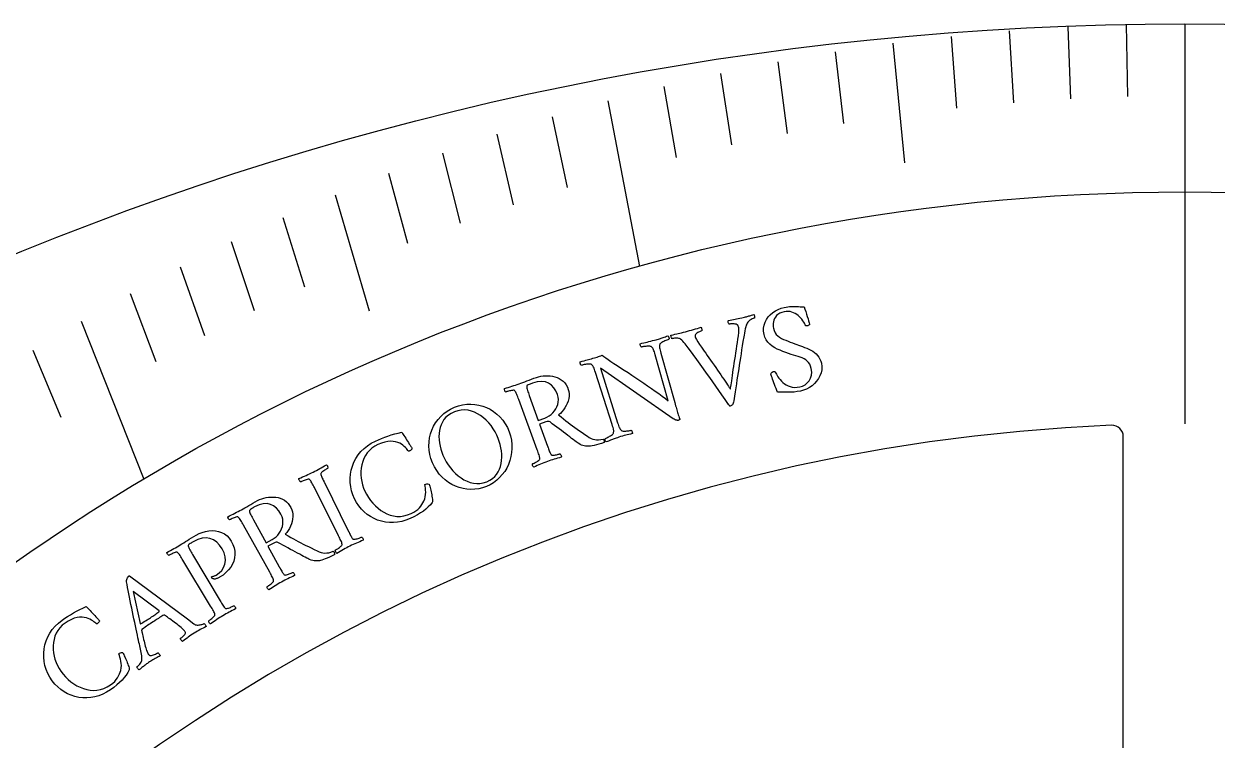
# Model space of a CAD drawing. Header units: millimetres. Extents: x -68 to 68, y -68 to 68.
# Drawn here: x -25.81 to 0.72, y 52.48 to 68.4 of the extents above; entities that cross this region are included whole.
import ezdxf

# ---------------------------------------------------------------- set-up
doc = ezdxf.new("R2010")
doc.units = ezdxf.units.MM
for name, color, linetype in [('CUT_INNER', 6, 'Continuous'), ('CUT_OUTER', 1, 'Continuous'), ('ENGRAVE', 7, 'Continuous'), ('ENGRAVE_FINE', 8, 'Continuous'), ('TEXT', 5, 'Continuous')]:
    doc.layers.add(name, color=color, linetype=linetype)

msp = doc.modelspace()

# ---------------------------------------------------------------- linework, layer by layer
at = {"layer": 'CUT_INNER'}
msp.add_lwpolyline([(-1.368, 40.3213), (-1.368, 59.2249)], dxfattribs=at)
for centre, radius, start, end in [((-0.0004, 19.5461), 39.9617, 92.33418, 181.85354), ((-1.618, 59.2249), 0.25, 360, 92.28516), ((-0.0002, -0.0001), 64.9798, 121.35855, 268.567248)]:
    msp.add_arc(centre, radius, start, end, dxfattribs=at)
at = {"layer": 'CUT_OUTER'}
msp.add_circle((0, 0), 68.4, dxfattribs=at)
at = {"layer": 'ENGRAVE'}
for points in [[(0, 68.4), (0, 59.508)], [(-12.83, 66.6852), (-12.1222, 63.0064)], [(-24.5392, 61.7899), (-23.1442, 58.2772)]]:
    msp.add_lwpolyline(points, dxfattribs=at)
msp.add_circle((0, 19.5457), 45.1196, dxfattribs=at)
at = {"layer": 'ENGRAVE_FINE'}
for points in [[(-3.9024, 68.2439), (-3.811, 66.6455)], [(-2.6036, 68.3306), (-2.5427, 66.731)], [(-1.3024, 68.3826), (-1.2719, 66.7823)], [(-6.4883, 67.9672), (-6.2346, 65.3097)], [(-5.1977, 68.1227), (-5.0759, 66.526)], [(-7.7729, 67.7777), (-7.5904, 66.1858)], [(-9.0505, 67.5543), (-8.8377, 65.9656)], [(-10.32, 67.2976), (-10.0769, 65.7125)], [(-11.5802, 67.0077), (-11.3069, 65.4267)], [(-14.0684, 66.3306), (-13.7351, 64.7592)], [(-15.2943, 65.9443), (-14.9311, 64.3785)], [(-16.5067, 65.5269), (-16.1138, 63.9671)], [(-17.7047, 65.079), (-17.2822, 63.5257)], [(-18.8874, 64.6013), (-18.1337, 62.0237)], [(-20.0537, 64.0945), (-19.5722, 62.5555)], [(-21.2029, 63.5591), (-20.6921, 62.0281)], [(-22.334, 62.9961), (-21.7942, 61.4734)], [(-23.4464, 62.406), (-22.8776, 60.8922)], [(-25.6118, 61.1483), (-24.9856, 59.6535)]]:
    msp.add_lwpolyline(points, dxfattribs=at)
at = {"layer": 'TEXT'}
for points in [[(-8.9051, 62.0967), (-8.8619, 62.1051), (-8.8223, 62.1114), (-8.7862, 62.1156), (-8.7537, 62.1178), (-8.7227, 62.1186), (-8.6912, 62.1186), (-8.6591, 62.1177), (-8.6265, 62.116), (-8.5916, 62.1139), (-8.5528, 62.1118), (-8.5101, 62.1098), (-8.4634, 62.1077), (-8.4445, 62.0554), (-8.4263, 62.0021), (-8.4088, 61.9476), (-8.3921, 61.8921), (-8.3769, 61.8396), (-8.3641, 61.7942), (-8.3536, 61.7557), (-8.3454, 61.7243), (-8.3443, 61.7177), (-8.3465, 61.7113), (-8.3522, 61.7051), (-8.3613, 61.6992), (-8.3717, 61.694), (-8.3811, 61.6898), (-8.3896, 61.6867), (-8.3972, 61.6848), (-8.4069, 61.6836), (-8.4157, 61.684), (-8.4238, 61.6861), (-8.4311, 61.6897), (-8.4407, 61.7153), (-8.4535, 61.7423), (-8.4697, 61.7709), (-8.4893, 61.801), (-8.5117, 61.8313), (-8.5368, 61.8603), (-8.5644, 61.888), (-8.5947, 61.9145), (-8.6272, 61.9387), (-8.6618, 61.9598), (-8.6984, 61.9776), (-8.737, 61.9923), (-8.7772, 62.0026), (-8.8188, 62.0073), (-8.8617, 62.0063), (-8.9059, 61.9997), (-8.9601, 61.9852), (-9.0068, 61.966), (-9.046, 61.942), (-9.0778, 61.9134), (-9.1032, 61.8815), (-9.1233, 61.8478), (-9.1381, 61.8123), (-9.1475, 61.7751), (-9.1525, 61.7374), (-9.154, 61.7009), (-9.152, 61.6656), (-9.1464, 61.6314), (-9.1313, 61.5797), (-9.11, 61.5342), (-9.0823, 61.4949), (-9.0483, 61.4617), (-9.0094, 61.433), (-8.9671, 61.4072), (-8.9214, 61.3843), (-8.8723, 61.3643), (-8.8214, 61.3456), (-8.7703, 61.3264), (-8.7189, 61.3069), (-8.6674, 61.2871), (-8.6279, 61.2727), (-8.5865, 61.2576), (-8.5431, 61.2418), (-8.4977, 61.2252), (-8.4516, 61.2075), (-8.406, 61.1882), (-8.3608, 61.1673), (-8.3162, 61.1448), (-8.2733, 61.1199), (-8.2335, 61.0921), (-8.1969, 61.0612), (-8.1634, 61.0273), (-8.1343, 60.9899), (-8.1106, 60.9488), (-8.0925, 60.9038), (-8.0798, 60.855), (-8.0709, 60.7815), (-8.073, 60.7104), (-8.0864, 60.6417), (-8.1108, 60.5753), (-8.1443, 60.5127), (-8.1848, 60.4552), (-8.2324, 60.4029), (-8.2871, 60.3556), (-8.347, 60.3145), (-8.4104, 60.2809), (-8.4772, 60.2546), (-8.5475, 60.2358), (-8.6152, 60.2236), (-8.6825, 60.2153), (-8.7494, 60.2111), (-8.8159, 60.2108), (-8.8805, 60.2122), (-8.9415, 60.2128), (-8.9989, 60.2126), (-9.0528, 60.2117), (-9.0701, 60.2512), (-9.0871, 60.2923), (-9.104, 60.3348), (-9.1207, 60.3789), (-9.1366, 60.4224), (-9.1512, 60.4633), (-9.1645, 60.5015), (-9.1765, 60.537), (-9.1867, 60.568), (-9.1945, 60.5926), (-9.1999, 60.6107), (-9.203, 60.6223), (-9.1972, 60.6307), (-9.1908, 60.6386), (-9.1838, 60.6462), (-9.1761, 60.6533), (-9.1679, 60.6597), (-9.1592, 60.6648), (-9.15, 60.6688), (-9.1405, 60.6715), (-9.1287, 60.6725), (-9.1188, 60.6697), (-9.1105, 60.6633), (-9.1041, 60.6532), (-9.094, 60.6329), (-9.0808, 60.6094), (-9.0646, 60.5828), (-9.0452, 60.553), (-9.0228, 60.5216), (-8.9971, 60.4904), (-8.9682, 60.4594), (-8.9361, 60.4285), (-8.9008, 60.3996), (-8.8623, 60.3744), (-8.8208, 60.353), (-8.7761, 60.3354), (-8.7279, 60.3233), (-8.6762, 60.3183), (-8.6206, 60.3204), (-8.5614, 60.3297), (-8.4993, 60.3484), (-8.4437, 60.3773), (-8.3944, 60.4163), (-8.3515, 60.4655), (-8.3187, 60.523), (-8.2999, 60.5869), (-8.295, 60.6574), (-8.3042, 60.7343), (-8.3184, 60.7882), (-8.3379, 60.8344), (-8.3626, 60.873), (-8.3926, 60.9039), (-8.427, 60.9295), (-8.4648, 60.9522), (-8.5062, 60.9719), (-8.551, 60.9887), (-8.5984, 61.0041), (-8.6477, 61.0199), (-8.6987, 61.036), (-8.7515, 61.0524), (-8.811, 61.0729), (-8.8717, 61.0948), (-8.9338, 61.1179), (-8.9971, 61.1423), (-9.0593, 61.1695), (-9.1179, 61.2009), (-9.1728, 61.2365), (-9.2242, 61.2763), (-9.2695, 61.3216), (-9.3062, 61.3736), (-9.3344, 61.4322), (-9.354, 61.4975), (-9.3648, 61.569), (-9.3647, 61.6381), (-9.3536, 61.7046), (-9.3315, 61.7686), (-9.3002, 61.8289), (-9.2614, 61.8843), (-9.2153, 61.9348), (-9.1618, 61.9805), (-9.1028, 62.0202), (-9.0403, 62.0528), (-8.9744, 62.0783), (-8.9051, 62.0967)], [(-11.0979, 61.5544), (-11.0525, 61.5666), (-11.008, 61.5791), (-10.9643, 61.5919), (-10.9214, 61.605), (-10.8791, 61.6181), (-10.8371, 61.6309), (-10.7955, 61.6434), (-10.7541, 61.6556), (-10.7499, 61.6493), (-10.746, 61.6402), (-10.7422, 61.6283), (-10.7388, 61.6135), (-10.7363, 61.5991), (-10.7357, 61.588), (-10.7369, 61.5804), (-10.7399, 61.5762), (-10.7474, 61.5738), (-10.7584, 61.5696), (-10.773, 61.5636), (-10.7911, 61.5557), (-10.8105, 61.5463), (-10.829, 61.5356), (-10.8466, 61.5236), (-10.8633, 61.5104), (-10.8769, 61.4958), (-10.8851, 61.4799), (-10.888, 61.4625), (-10.8856, 61.4438), (-10.8751, 61.4165), (-10.8551, 61.3791), (-10.8257, 61.3315), (-10.7868, 61.2737), (-10.766, 61.2438), (-10.7418, 61.2093), (-10.7145, 61.1703), (-10.6839, 61.1268), (-10.651, 61.0797), (-10.6166, 61.0303), (-10.5807, 60.9785), (-10.5433, 60.9242), (-10.5051, 60.8688), (-10.4668, 60.8133), (-10.4283, 60.7579), (-10.3898, 60.7025), (-10.3521, 60.6482), (-10.3161, 60.596), (-10.2818, 60.546), (-10.2492, 60.4981), (-10.219, 60.4534), (-10.1917, 60.413), (-10.1673, 60.3768), (-10.1459, 60.3449), (-10.1282, 60.3185), (-10.115, 60.299), (-10.1062, 60.2862), (-10.1019, 60.2804), (-10.0999, 60.291), (-10.0968, 60.3101), (-10.0924, 60.3379), (-10.0868, 60.3743), (-10.0803, 60.4178), (-10.0731, 60.4668), (-10.0651, 60.5213), (-10.0564, 60.5813), (-10.0471, 60.6458), (-10.0372, 60.7135), (-10.0267, 60.7845), (-10.0156, 60.8587), (-10.0041, 60.9349), (-9.9925, 61.0116), (-9.9807, 61.0889), (-9.9688, 61.1668), (-9.9569, 61.2437), (-9.9453, 61.3184), (-9.934, 61.3908), (-9.9231, 61.4609), (-9.9191, 61.4873), (-9.9161, 61.5142), (-9.9139, 61.5416), (-9.9125, 61.5696), (-9.9123, 61.5966), (-9.9133, 61.621), (-9.9156, 61.643), (-9.9193, 61.6624), (-9.9266, 61.6828), (-9.9382, 61.6992), (-9.9539, 61.7117), (-9.9739, 61.7203), (-9.996, 61.7259), (-10.0186, 61.7296), (-10.0414, 61.7314), (-10.0645, 61.7312), (-10.0859, 61.73), (-10.1037, 61.7285), (-10.1178, 61.7268), (-10.1283, 61.7248), (-10.1344, 61.7281), (-10.1398, 61.735), (-10.1446, 61.7455), (-10.1488, 61.7597), (-10.1516, 61.7747), (-10.1524, 61.7873), (-10.1511, 61.7977), (-10.1477, 61.8058), (-10.109, 61.8135), (-10.0714, 61.8207), (-10.0348, 61.8275), (-9.9992, 61.8338), (-9.9636, 61.8402), (-9.9271, 61.8474), (-9.8897, 61.8554), (-9.8512, 61.8641), (-9.8198, 61.8715), (-9.7918, 61.8782), (-9.7673, 61.8843), (-9.7463, 61.8898), (-9.7271, 61.8951), (-9.7081, 61.9005), (-9.6893, 61.9059), (-9.6708, 61.9116), (-9.6513, 61.9175), (-9.6296, 61.9239), (-9.6057, 61.9308), (-9.5797, 61.9381), (-9.5758, 61.9317), (-9.5723, 61.9222), (-9.5693, 61.9096), (-9.5667, 61.894), (-9.565, 61.8789), (-9.5646, 61.868), (-9.5655, 61.8612), (-9.5677, 61.8584), (-9.579, 61.855), (-9.5954, 61.8485), (-9.617, 61.839), (-9.6438, 61.8264), (-9.6712, 61.811), (-9.6948, 61.7927), (-9.7144, 61.7716), (-9.7302, 61.7477), (-9.7401, 61.7269), (-9.7503, 61.6985), (-9.7607, 61.6625), (-9.7715, 61.6188), (-9.7818, 61.572), (-9.791, 61.5262), (-9.7992, 61.4817), (-9.8063, 61.4383), (-9.8224, 61.3377), (-9.8377, 61.2414), (-9.8522, 61.1493), (-9.8658, 61.0615), (-9.879, 60.9764), (-9.892, 60.8929), (-9.9049, 60.8108), (-9.9176, 60.7303), (-9.9304, 60.6497), (-9.9432, 60.5676), (-9.956, 60.484), (-9.969, 60.3988), (-9.9824, 60.3106), (-9.9967, 60.2177), (-10.0119, 60.12), (-10.028, 60.0177), (-10.0332, 59.9906), (-10.04, 59.9674), (-10.0483, 59.9484), (-10.0582, 59.9333), (-10.0692, 59.9215), (-10.081, 59.9121), (-10.0936, 59.9051), (-10.107, 59.9004), (-10.1112, 59.9006), (-10.1156, 59.9031), (-10.1203, 59.9079), (-10.1252, 59.9151), (-10.1301, 59.9228), (-10.1347, 59.9294), (-10.1389, 59.9347), (-10.1429, 59.9388), (-10.2175, 60.0466), (-10.2899, 60.1508), (-10.3599, 60.2512), (-10.4275, 60.3479), (-10.4943, 60.4431), (-10.5619, 60.539), (-10.6303, 60.6356), (-10.6994, 60.7329), (-10.7711, 60.8329), (-10.8471, 60.9376), (-10.9275, 61.0471), (-11.0122, 61.1613), (-11.0381, 61.1964), (-11.0633, 61.2294), (-11.0878, 61.2604), (-11.1116, 61.2894), (-11.1353, 61.3165), (-11.1595, 61.342), (-11.1843, 61.3658), (-11.2096, 61.388), (-11.221, 61.3963), (-11.2349, 61.4028), (-11.2515, 61.4074), (-11.2706, 61.4103), (-11.2907, 61.4117), (-11.3105, 61.4122), (-11.3297, 61.4116), (-11.3485, 61.41), (-11.3659, 61.4079), (-11.3807, 61.4058), (-11.393, 61.4035), (-11.4028, 61.4012), (-11.4047, 61.4032), (-11.4075, 61.41), (-11.4112, 61.4215), (-11.4158, 61.4378), (-11.4202, 61.4544), (-11.423, 61.4668), (-11.4242, 61.4749), (-11.4239, 61.4788), (-11.377, 61.49), (-11.3341, 61.4998), (-11.2953, 61.5083), (-11.2606, 61.5155), (-11.2259, 61.5229), (-11.1872, 61.5318), (-11.1445, 61.5423), (-11.0979, 61.5544)], [(-13.158, 60.9644), (-13.1271, 60.9742), (-13.0966, 60.9838), (-13.0665, 60.9934), (-13.0366, 61.0027), (-13.009, 61.0116), (-12.9853, 61.0196), (-12.9656, 61.0267), (-12.9499, 61.0329), (-12.9147, 61.0058), (-12.8711, 60.974), (-12.8193, 60.9377), (-12.7592, 60.8967), (-12.6924, 60.8521), (-12.6207, 60.8045), (-12.5441, 60.7541), (-12.4626, 60.7007), (-12.3781, 60.6454), (-12.2923, 60.589), (-12.2054, 60.5315), (-12.1172, 60.473), (-12.0292, 60.414), (-11.9426, 60.355), (-11.8573, 60.296), (-11.7735, 60.2371), (-11.6931, 60.1794), (-11.618, 60.1239), (-11.5483, 60.0708), (-11.4839, 60.02), (-11.7739, 61.0418), (-11.7837, 61.0758), (-11.7928, 61.1058), (-11.8012, 61.132), (-11.8088, 61.1542), (-11.8172, 61.1737), (-11.8278, 61.1914), (-11.8406, 61.2073), (-11.8555, 61.2215), (-11.8639, 61.2265), (-11.8764, 61.2301), (-11.8932, 61.2324), (-11.9141, 61.2332), (-11.9374, 61.2329), (-11.961, 61.2317), (-11.9849, 61.2297), (-12.0091, 61.2268), (-12.0319, 61.2235), (-12.0514, 61.2202), (-12.0677, 61.2169), (-12.0807, 61.2136), (-12.0878, 61.2199), (-12.0937, 61.2281), (-12.0985, 61.2384), (-12.1022, 61.2507), (-12.1049, 61.2631), (-12.1069, 61.2736), (-12.1082, 61.2823), (-12.1087, 61.2892), (-12.0677, 61.2995), (-12.0278, 61.3092), (-11.9892, 61.3184), (-11.9517, 61.3269), (-11.9137, 61.3358), (-11.8736, 61.3458), (-11.8313, 61.357), (-11.7868, 61.3693), (-11.7556, 61.3782), (-11.7274, 61.3864), (-11.7023, 61.3938), (-11.6803, 61.4006), (-11.6597, 61.4072), (-11.6387, 61.4141), (-11.6175, 61.4212), (-11.5959, 61.4286), (-11.573, 61.4364), (-11.5478, 61.4448), (-11.5202, 61.4539), (-11.4904, 61.4636), (-11.486, 61.4581), (-11.4816, 61.4511), (-11.4772, 61.4427), (-11.4727, 61.4327), (-11.4691, 61.4218), (-11.4673, 61.4104), (-11.4673, 61.3985), (-11.4691, 61.3861), (-11.4796, 61.3828), (-11.494, 61.3778), (-11.5123, 61.3709), (-11.5346, 61.3621), (-11.5583, 61.3521), (-11.5813, 61.3414), (-11.6035, 61.3299), (-11.625, 61.3177), (-11.6438, 61.3055), (-11.6582, 61.2939), (-11.6682, 61.283), (-11.6737, 61.2728), (-11.6782, 61.2546), (-11.6803, 61.236), (-11.6799, 61.2169), (-11.6771, 61.1974), (-11.6722, 61.1752), (-11.6657, 61.1484), (-11.6574, 61.1168), (-11.6474, 61.0805), (-11.3397, 59.9831), (-11.3291, 59.9456), (-11.3193, 59.9106), (-11.3102, 59.8779), (-11.3017, 59.8477), (-11.2935, 59.8189), (-11.2853, 59.7908), (-11.2771, 59.7632), (-11.2689, 59.7361), (-11.2603, 59.7083), (-11.2508, 59.6782), (-11.2406, 59.646), (-11.2296, 59.6115), (-11.2302, 59.6059), (-11.2325, 59.601), (-11.2365, 59.5967), (-11.2421, 59.5931), (-11.248, 59.5901), (-11.2531, 59.5878), (-11.2572, 59.5861), (-11.2604, 59.585), (-11.267, 59.584), (-11.276, 59.5843), (-11.2874, 59.5858), (-11.3011, 59.5884), (-11.3166, 59.593), (-11.3335, 59.6001), (-11.3516, 59.6099), (-11.3711, 59.6223), (-12.9937, 60.7484), (-12.6103, 59.5328), (-12.5995, 59.4993), (-12.5893, 59.4698), (-12.5799, 59.4445), (-12.5713, 59.4232), (-12.5622, 59.4048), (-12.5515, 59.3877), (-12.5392, 59.3721), (-12.5254, 59.3579), (-12.5172, 59.3531), (-12.5052, 59.3496), (-12.4894, 59.3475), (-12.4697, 59.3468), (-12.4479, 59.3472), (-12.4255, 59.3482), (-12.4027, 59.35), (-12.3793, 59.3525), (-12.3572, 59.3554), (-12.3384, 59.3584), (-12.3227, 59.3616), (-12.3103, 59.3649), (-12.3032, 59.3588), (-12.297, 59.3509), (-12.2918, 59.3413), (-12.2876, 59.3298), (-12.2843, 59.3181), (-12.2821, 59.3075), (-12.2811, 59.298), (-12.2811, 59.2898), (-12.3205, 59.2805), (-12.3585, 59.2714), (-12.3951, 59.2626), (-12.4302, 59.2539), (-12.4658, 59.2447), (-12.5035, 59.2343), (-12.5435, 59.2225), (-12.5856, 59.2095), (-12.6142, 59.2002), (-12.6404, 59.1913), (-12.6644, 59.1827), (-12.686, 59.1744), (-12.7063, 59.1664), (-12.7263, 59.1585), (-12.7459, 59.1507), (-12.7652, 59.143), (-12.7858, 59.1348), (-12.8092, 59.1258), (-12.8354, 59.1157), (-12.8646, 59.1048), (-12.8691, 59.1101), (-12.8737, 59.1169), (-12.8785, 59.1251), (-12.8833, 59.1349), (-12.8874, 59.1456), (-12.8897, 59.157), (-12.8904, 59.1688), (-12.8894, 59.1812), (-12.8796, 59.1849), (-12.8663, 59.1906), (-12.8497, 59.1984), (-12.8295, 59.2082), (-12.8078, 59.2193), (-12.7866, 59.2311), (-12.7656, 59.2435), (-12.7451, 59.2565), (-12.7271, 59.2693), (-12.7139, 59.2812), (-12.7053, 59.2921), (-12.7015, 59.3021), (-12.6979, 59.3203), (-12.6964, 59.3388), (-12.6971, 59.3575), (-12.6999, 59.3765), (-12.7048, 59.398), (-12.7117, 59.4243), (-12.7208, 59.4554), (-12.732, 59.4913), (-13.1016, 60.6509), (-13.1133, 60.6868), (-13.124, 60.7176), (-13.1337, 60.7435), (-13.1424, 60.7645), (-13.1514, 60.7821), (-13.1621, 60.7981), (-13.1743, 60.8125), (-13.1881, 60.8252), (-13.1973, 60.8311), (-13.211, 60.8349), (-13.2293, 60.8366), (-13.2522, 60.8364), (-13.2773, 60.8346), (-13.3023, 60.8319), (-13.3273, 60.8283), (-13.3521, 60.8238), (-13.3748, 60.8191), (-13.3935, 60.8149), (-13.4081, 60.8113), (-13.4185, 60.8083), (-13.4268, 60.8176), (-13.4334, 60.8276), (-13.4382, 60.8381), (-13.4412, 60.8492), (-13.4429, 60.86), (-13.4439, 60.8695), (-13.444, 60.8777), (-13.4434, 60.8847), (-13.3973, 60.8981), (-13.3558, 60.9097), (-13.3187, 60.9197), (-13.2862, 60.928), (-13.2555, 60.9358), (-13.2239, 60.9445), (-13.1914, 60.954), (-13.158, 60.9644)], [(-14.4148, 60.5409), (-14.3677, 60.5553), (-14.3186, 60.5662), (-14.2675, 60.5736), (-14.2144, 60.5774), (-14.1607, 60.5773), (-14.1077, 60.5732), (-14.0556, 60.5649), (-14.0043, 60.5525), (-13.9547, 60.5356), (-13.9081, 60.5136), (-13.8642, 60.4867), (-13.8233, 60.4548), (-13.7863, 60.4176), (-13.7544, 60.3747), (-13.7275, 60.3261), (-13.7058, 60.2718), (-13.6932, 60.2234), (-13.6877, 60.1734), (-13.6891, 60.1218), (-13.6974, 60.0686), (-13.7114, 60.0153), (-13.7301, 59.9635), (-13.7535, 59.9131), (-13.7815, 59.8642), (-13.8129, 59.8181), (-13.8468, 59.7765), (-13.8831, 59.7393), (-13.9219, 59.7065), (-13.8669, 59.6616), (-13.8135, 59.6187), (-13.7617, 59.5779), (-13.7115, 59.5392), (-13.6617, 59.5017), (-13.6115, 59.4645), (-13.5606, 59.4277), (-13.5093, 59.3913), (-13.4562, 59.354), (-13.4003, 59.3148), (-13.3417, 59.2737), (-13.2802, 59.2306), (-13.2393, 59.2046), (-13.1988, 59.1836), (-13.1588, 59.1678), (-13.1192, 59.1571), (-13.0779, 59.1517), (-13.0325, 59.1518), (-12.9832, 59.1572), (-12.9299, 59.168), (-12.9234, 59.1628), (-12.918, 59.1545), (-12.914, 59.1432), (-12.9112, 59.1288), (-12.9093, 59.1145), (-12.9081, 59.1034), (-12.9075, 59.0955), (-12.9077, 59.0907), (-12.9711, 59.0706), (-13.0293, 59.0535), (-13.0823, 59.0392), (-13.1302, 59.028), (-13.1726, 59.0194), (-13.2093, 59.0133), (-13.2404, 59.0096), (-13.2657, 59.0084), (-13.2825, 59.0097), (-13.3026, 59.0115), (-13.3259, 59.014), (-13.3524, 59.017), (-13.3811, 59.0227), (-13.4111, 59.0331), (-13.4423, 59.0482), (-13.4747, 59.068), (-13.4891, 59.078), (-13.5085, 59.0921), (-13.5331, 59.11), (-13.5628, 59.1319), (-13.5967, 59.1571), (-13.6338, 59.1849), (-13.6741, 59.2154), (-13.7177, 59.2486), (-13.7637, 59.2837), (-13.8114, 59.3198), (-13.8606, 59.3571), (-13.9115, 59.3956), (-13.9627, 59.4344), (-14.0132, 59.4729), (-14.063, 59.511), (-14.1119, 59.5488), (-14.1302, 59.5584), (-14.1518, 59.5621), (-14.1768, 59.5601), (-14.2051, 59.5524), (-14.344, 59.5028), (-14.1675, 59.011), (-14.1661, 59.007), (-14.1646, 59.0029), (-14.1631, 58.9989), (-14.1617, 58.9948), (-14.1602, 58.9908), (-14.1588, 58.9867), (-14.1573, 58.9827), (-14.1559, 58.9786), (-14.1468, 58.9536), (-14.138, 58.9298), (-14.1294, 58.9072), (-14.1211, 58.8859), (-14.1128, 58.8663), (-14.1044, 58.8488), (-14.0957, 58.8335), (-14.087, 58.8204), (-14.0799, 58.8154), (-14.069, 58.8123), (-14.0542, 58.8109), (-14.0355, 58.8114), (-14.0146, 58.8132), (-13.9934, 58.8161), (-13.9718, 58.82), (-13.9499, 58.8251), (-13.9295, 58.8303), (-13.9127, 58.8348), (-13.8994, 58.8387), (-13.8896, 58.8419), (-13.8837, 58.8367), (-13.878, 58.8292), (-13.8723, 58.8194), (-13.8668, 58.8073), (-13.8625, 58.7947), (-13.8604, 58.7837), (-13.8605, 58.7741), (-13.8628, 58.7661), (-13.9034, 58.7547), (-13.9431, 58.7433), (-13.9818, 58.7321), (-14.0197, 58.721), (-14.0573, 58.7095), (-14.0952, 58.6973), (-14.1334, 58.6844), (-14.1718, 58.6708), (-14.2092, 58.6569), (-14.2467, 58.6424), (-14.2844, 58.6272), (-14.3222, 58.6114), (-14.3601, 58.5951), (-14.3984, 58.5784), (-14.4369, 58.5614), (-14.4756, 58.5441), (-14.4825, 58.5488), (-14.4887, 58.5561), (-14.4942, 58.5659), (-14.4989, 58.5783), (-14.5024, 58.5912), (-14.5044, 58.6023), (-14.5048, 58.6117), (-14.5035, 58.6194), (-14.494, 58.6233), (-14.4813, 58.6288), (-14.4655, 58.6361), (-14.4465, 58.6452), (-14.4263, 58.6554), (-14.4069, 58.6663), (-14.3884, 58.6778), (-14.3706, 58.6899), (-14.3556, 58.7018), (-14.3452, 58.7123), (-14.3394, 58.7215), (-14.3382, 58.7293), (-14.3398, 58.7484), (-14.3434, 58.7695), (-14.349, 58.7924), (-14.3567, 58.8173), (-14.3657, 58.8437), (-14.3752, 58.8709), (-14.3852, 58.8992), (-14.3958, 58.9284), (-14.8095, 60.0517), (-14.8203, 60.0809), (-14.8309, 60.1092), (-14.8415, 60.1366), (-14.8518, 60.163), (-14.8623, 60.1876), (-14.873, 60.2092), (-14.884, 60.2278), (-14.8954, 60.2434), (-14.9019, 60.2496), (-14.9127, 60.2531), (-14.9278, 60.2539), (-14.9472, 60.2519), (-14.9689, 60.2483), (-14.9907, 60.2439), (-15.0127, 60.239), (-15.0349, 60.2334), (-15.0553, 60.2278), (-15.0724, 60.223), (-15.0859, 60.2188), (-15.0959, 60.2154), (-15.102, 60.2204), (-15.108, 60.2277), (-15.1139, 60.2374), (-15.1196, 60.2494), (-15.1242, 60.2619), (-15.1264, 60.273), (-15.1263, 60.2826), (-15.1239, 60.2907), (-15.082, 60.3046), (-15.0405, 60.3181), (-14.9995, 60.3312), (-14.9589, 60.3439), (-14.9188, 60.3566), (-14.8789, 60.3697), (-14.8395, 60.3832), (-14.8003, 60.3972), (-14.7593, 60.4122), (-14.7167, 60.4281), (-14.6727, 60.4449), (-14.6272, 60.4625), (-14.5793, 60.4809), (-14.5279, 60.5002), (-14.4731, 60.5201), (-14.4148, 60.5409)], [(-13.9496, 60.1616), (-13.9841, 60.2425), (-14.0279, 60.3115), (-14.081, 60.3685), (-14.1436, 60.4135), (-14.2166, 60.4427), (-14.3011, 60.4522), (-14.3969, 60.442), (-14.5041, 60.4119), (-14.5182, 60.4067), (-14.5355, 60.4), (-14.556, 60.3917), (-14.5796, 60.382), (-14.6018, 60.3714), (-14.6179, 60.3607), (-14.6278, 60.3499), (-14.6317, 60.339), (-14.6315, 60.3229), (-14.6286, 60.3031), (-14.623, 60.2795), (-14.6146, 60.2521), (-14.6047, 60.2227), (-14.5946, 60.1933), (-14.5843, 60.1637), (-14.5738, 60.134), (-14.3731, 59.5838), (-14.2312, 59.6345), (-14.181, 59.6556), (-14.134, 59.6822), (-14.0902, 59.7142), (-14.0496, 59.7517), (-14.0136, 59.7936), (-13.9834, 59.8386), (-13.9591, 59.8869), (-13.9407, 59.9385), (-13.9296, 59.9923), (-13.9273, 60.0474), (-13.934, 60.1039), (-13.9496, 60.1616)], [(-16.2365, 59.8758), (-16.1469, 59.9071), (-16.0566, 59.9292), (-15.9657, 59.9421), (-15.8742, 59.9457), (-15.7835, 59.9403), (-15.6948, 59.926), (-15.6083, 59.9029), (-15.5238, 59.871), (-15.4427, 59.8307), (-15.3659, 59.7824), (-15.2936, 59.7263), (-15.2258, 59.6622), (-15.1637, 59.5905), (-15.1089, 59.5112), (-15.0613, 59.4244), (-15.0207, 59.3301), (-14.9906, 59.2374), (-14.9703, 59.1447), (-14.9598, 59.0519), (-14.9589, 58.9591), (-14.9667, 58.8674), (-14.9824, 58.7781), (-15.0058, 58.6911), (-15.037, 58.6065), (-15.0755, 58.5255), (-15.1209, 58.4494), (-15.1731, 58.3782), (-15.2322, 58.3119), (-15.2976, 58.2517), (-15.3686, 58.1989), (-15.4453, 58.1536), (-15.5278, 58.1155), (-15.6124, 58.086), (-15.6981, 58.0651), (-15.7849, 58.0529), (-15.8728, 58.0494), (-15.9605, 58.0544), (-16.0465, 58.0679), (-16.1308, 58.09), (-16.2135, 58.1205), (-16.2936, 58.1592), (-16.3699, 58.2057), (-16.4425, 58.2598), (-16.5115, 58.3218), (-16.5752, 58.3912), (-16.6325, 58.468), (-16.6831, 58.552), (-16.7271, 58.6433), (-16.7612, 58.7347), (-16.7857, 58.8266), (-16.8005, 58.9192), (-16.8056, 59.0125), (-16.8015, 59.105), (-16.789, 59.1953), (-16.768, 59.2836), (-16.7386, 59.3697), (-16.701, 59.4523), (-16.6557, 59.5304), (-16.6026, 59.6037), (-16.5418, 59.6723), (-16.4743, 59.7347), (-16.4008, 59.7895), (-16.3215, 59.8365), (-16.2365, 59.8758)], [(-16.2395, 59.7724), (-16.3104, 59.739), (-16.3725, 59.6995), (-16.4257, 59.654), (-16.47, 59.6025), (-16.5063, 59.5466), (-16.5353, 59.4875), (-16.5572, 59.4253), (-16.572, 59.36), (-16.5803, 59.2926), (-16.5828, 59.224), (-16.5797, 59.1544), (-16.5708, 59.0836), (-16.5571, 59.0131), (-16.5396, 58.9442), (-16.5181, 58.8769), (-16.4928, 58.8112), (-16.4586, 58.737), (-16.4193, 58.665), (-16.3749, 58.5954), (-16.3255, 58.5281), (-16.2719, 58.4645), (-16.215, 58.4063), (-16.1548, 58.3532), (-16.0912, 58.3054), (-16.0251, 58.2642), (-15.9572, 58.2308), (-15.8875, 58.2052), (-15.8159, 58.1876), (-15.7432, 58.1793), (-15.6698, 58.182), (-15.5958, 58.1957), (-15.5211, 58.2203), (-15.4529, 58.2524), (-15.3931, 58.2904), (-15.3418, 58.3344), (-15.2989, 58.3844), (-15.2635, 58.4392), (-15.2349, 58.4978), (-15.2129, 58.56), (-15.1976, 58.6259), (-15.1884, 58.6943), (-15.1847, 58.7637), (-15.1865, 58.8343), (-15.1939, 58.906), (-15.206, 58.9774), (-15.2217, 59.0472), (-15.2413, 59.1153), (-15.2647, 59.1817), (-15.2967, 59.2569), (-15.3337, 59.3297), (-15.376, 59.4002), (-15.4234, 59.4682), (-15.4754, 59.5324), (-15.5313, 59.5911), (-15.5911, 59.6445), (-15.6548, 59.6925), (-15.7216, 59.7337), (-15.7905, 59.7669), (-15.8615, 59.7921), (-15.9347, 59.8092), (-16.0094, 59.8168), (-16.0851, 59.8131), (-16.1618, 59.7984), (-16.2395, 59.7724)], [(-17.9923, 59.1237), (-17.9265, 59.1527), (-17.8586, 59.181), (-17.7885, 59.2086), (-17.7162, 59.2354), (-17.6421, 59.2606), (-17.5662, 59.2832), (-17.4886, 59.3033), (-17.4094, 59.3208), (-17.4073, 59.3177), (-17.4011, 59.3084), (-17.3908, 59.2928), (-17.3763, 59.2711), (-17.3592, 59.2451), (-17.341, 59.2168), (-17.3215, 59.1864), (-17.3009, 59.1537), (-17.2801, 59.1206), (-17.2603, 59.0892), (-17.2413, 59.0593), (-17.2233, 59.0309), (-17.2076, 59.0062), (-17.1957, 58.987), (-17.1877, 58.9734), (-17.1834, 58.9653), (-17.1812, 58.96), (-17.1815, 58.9536), (-17.1846, 58.946), (-17.1904, 58.9372), (-17.1979, 58.9285), (-17.2064, 58.9208), (-17.2157, 58.9144), (-17.226, 58.9091), (-17.2353, 58.9057), (-17.2443, 58.9035), (-17.2531, 58.9025), (-17.2616, 58.9029), (-17.2725, 58.9178), (-17.2868, 58.9357), (-17.3048, 58.9569), (-17.3264, 58.9811), (-17.3519, 59.0063), (-17.3818, 59.0304), (-17.416, 59.0534), (-17.4545, 59.0752), (-17.4977, 59.0939), (-17.5457, 59.1075), (-17.5986, 59.1159), (-17.6563, 59.1192), (-17.7191, 59.1151), (-17.7876, 59.1016), (-17.8615, 59.0786), (-17.9408, 59.0461), (-18.0099, 59.0098), (-18.072, 58.967), (-18.1269, 58.9176), (-18.1746, 58.8617), (-18.2153, 58.8007), (-18.2492, 58.7361), (-18.2761, 58.6679), (-18.2962, 58.5961), (-18.3096, 58.5222), (-18.3165, 58.4478), (-18.3169, 58.3728), (-18.311, 58.2973), (-18.299, 58.2227), (-18.2814, 58.1505), (-18.2583, 58.0807), (-18.2297, 58.0134), (-18.1923, 57.9409), (-18.1501, 57.8716), (-18.1033, 57.8052), (-18.0517, 57.7419), (-17.9961, 57.683), (-17.9369, 57.6298), (-17.8742, 57.5825), (-17.8081, 57.5409), (-17.7391, 57.5062), (-17.6677, 57.4797), (-17.594, 57.4614), (-17.5179, 57.4511), (-17.4399, 57.4504), (-17.3607, 57.4606), (-17.2801, 57.4818), (-17.1981, 57.5138), (-17.1431, 57.5414), (-17.0945, 57.5716), (-17.0522, 57.6043), (-17.0164, 57.6396), (-16.9857, 57.6762), (-16.9592, 57.713), (-16.9367, 57.7499), (-16.9183, 57.7868), (-16.8987, 57.8375), (-16.885, 57.8878), (-16.8774, 57.9379), (-16.8758, 57.9875), (-16.8779, 58.0352), (-16.8815, 58.0791), (-16.8866, 58.1192), (-16.8931, 58.1555), (-16.8715, 58.1657), (-16.8492, 58.1715), (-16.8261, 58.173), (-16.8023, 58.17), (-16.7979, 58.1583), (-16.7926, 58.1414), (-16.7865, 58.1194), (-16.7795, 58.0923), (-16.772, 58.062), (-16.7646, 58.0303), (-16.7571, 57.9973), (-16.7496, 57.9629), (-16.7426, 57.9286), (-16.7368, 57.896), (-16.732, 57.8651), (-16.7284, 57.8359), (-16.7261, 57.8098), (-16.7255, 57.7885), (-16.7266, 57.772), (-16.7294, 57.7602), (-16.7714, 57.7095), (-16.8183, 57.6608), (-16.8704, 57.614), (-16.9275, 57.5692), (-16.9906, 57.5259), (-17.0608, 57.4836), (-17.1379, 57.4424), (-17.2221, 57.402), (-17.3148, 57.3647), (-17.4075, 57.3373), (-17.5001, 57.3197), (-17.5927, 57.312), (-17.6842, 57.3134), (-17.7733, 57.3233), (-17.8601, 57.3417), (-17.9447, 57.3686), (-18.0259, 57.4032), (-18.1029, 57.445), (-18.1755, 57.494), (-18.2438, 57.5502), (-18.3068, 57.613), (-18.3634, 57.6819), (-18.4136, 57.7568), (-18.4573, 57.8378), (-18.4957, 57.9275), (-18.5246, 58.0184), (-18.5442, 58.1105), (-18.5543, 58.2037), (-18.5552, 58.2968), (-18.5475, 58.3887), (-18.5311, 58.4793), (-18.5059, 58.5686), (-18.4719, 58.6553), (-18.429, 58.7379), (-18.3773, 58.8164), (-18.3167, 58.8907), (-18.2476, 58.9594), (-18.1705, 59.0212), (-18.0854, 59.076), (-17.9923, 59.1237)], [(-19.3818, 58.4332), (-19.3437, 58.4525), (-19.3064, 58.4719), (-19.2698, 58.4915), (-19.2339, 58.5114), (-19.1979, 58.5314), (-19.1609, 58.5517), (-19.123, 58.5722), (-19.0842, 58.5929), (-19.0767, 58.589), (-19.0697, 58.5824), (-19.0632, 58.5732), (-19.0573, 58.5613), (-19.0525, 58.5488), (-19.0496, 58.5379), (-19.0484, 58.5285), (-19.0489, 58.5207), (-19.0584, 58.5157), (-19.071, 58.5086), (-19.0867, 58.4995), (-19.1054, 58.4882), (-19.1253, 58.4758), (-19.1442, 58.4632), (-19.1622, 58.4504), (-19.1793, 58.4375), (-19.1937, 58.425), (-19.2036, 58.4134), (-19.2091, 58.4029), (-19.2102, 58.3934), (-19.2069, 58.3778), (-19.2018, 58.3607), (-19.195, 58.3421), (-19.1864, 58.3219), (-19.1765, 58.3006), (-19.166, 58.2783), (-19.1549, 58.2552), (-19.1431, 58.2312), (-19.1412, 58.2274), (-19.1393, 58.2235), (-19.1374, 58.2196), (-19.1355, 58.2158), (-19.1336, 58.2119), (-19.1317, 58.2081), (-19.1297, 58.2042), (-19.1278, 58.2003), (-18.5969, 57.1274), (-18.595, 57.1236), (-18.5931, 57.1197), (-18.5912, 57.1159), (-18.5893, 57.112), (-18.5874, 57.1081), (-18.5855, 57.1043), (-18.5836, 57.1004), (-18.5816, 57.0966), (-18.5697, 57.0727), (-18.5582, 57.0501), (-18.5471, 57.0286), (-18.5364, 57.0084), (-18.526, 56.9899), (-18.5156, 56.9735), (-18.5053, 56.9593), (-18.4951, 56.9472), (-18.4875, 56.9432), (-18.4763, 56.9413), (-18.4614, 56.9416), (-18.4429, 56.9442), (-18.4224, 56.9484), (-18.4016, 56.9537), (-18.3807, 56.9601), (-18.3594, 56.9676), (-18.3398, 56.9752), (-18.3236, 56.9816), (-18.3108, 56.9869), (-18.3014, 56.9912), (-18.295, 56.9868), (-18.2884, 56.98), (-18.2817, 56.9709), (-18.2749, 56.9595), (-18.2691, 56.9475), (-18.2658, 56.9368), (-18.2648, 56.9273), (-18.2661, 56.919), (-18.3051, 56.903), (-18.3433, 56.8872), (-18.3805, 56.8716), (-18.4168, 56.8562), (-18.4529, 56.8405), (-18.4891, 56.824), (-18.5255, 56.8068), (-18.5622, 56.7889), (-18.5978, 56.7708), (-18.6334, 56.7521), (-18.669, 56.7327), (-18.7048, 56.7127), (-18.7406, 56.6921), (-18.7767, 56.6712), (-18.813, 56.6499), (-18.8494, 56.6282), (-18.8569, 56.6321), (-18.8639, 56.6386), (-18.8704, 56.6478), (-18.8765, 56.6596), (-18.8815, 56.6719), (-18.8847, 56.6828), (-18.8862, 56.6921), (-18.8859, 56.6999), (-18.8768, 56.7048), (-18.8648, 56.7118), (-18.8499, 56.7209), (-18.8321, 56.732), (-18.8132, 56.7445), (-18.7953, 56.7575), (-18.7782, 56.771), (-18.7619, 56.7851), (-18.7483, 56.7986), (-18.7392, 56.8103), (-18.7344, 56.8201), (-18.7342, 56.828), (-18.7379, 56.8468), (-18.744, 56.8673), (-18.7522, 56.8894), (-18.7627, 56.9133), (-18.7746, 56.9384), (-18.7872, 56.9644), (-18.8004, 56.9913), (-18.8142, 57.0191), (-19.3513, 58.0889), (-19.3654, 58.1167), (-19.3792, 58.1436), (-19.3928, 58.1696), (-19.4061, 58.1947), (-19.4193, 58.2179), (-19.4324, 58.2381), (-19.4455, 58.2554), (-19.4586, 58.2696), (-19.4657, 58.275), (-19.4769, 58.2773), (-19.492, 58.2763), (-19.5111, 58.2721), (-19.5322, 58.2659), (-19.5537, 58.259), (-19.5754, 58.2514), (-19.5973, 58.243), (-19.6176, 58.2348), (-19.6344, 58.2278), (-19.6476, 58.222), (-19.6572, 58.2174), (-19.6639, 58.2217), (-19.6707, 58.2283), (-19.6776, 58.2373), (-19.6847, 58.2486), (-19.6906, 58.2604), (-19.6941, 58.2711), (-19.6951, 58.2807), (-19.6937, 58.2891), (-19.6535, 58.3077), (-19.6136, 58.326), (-19.574, 58.344), (-19.5346, 58.3615), (-19.4955, 58.379), (-19.4571, 58.3968), (-19.4191, 58.4149), (-19.3818, 58.4332)], [(-20.6142, 57.8007), (-20.5699, 57.8223), (-20.5231, 57.8407), (-20.4738, 57.8559), (-20.4219, 57.8679), (-20.3689, 57.8762), (-20.3159, 57.8803), (-20.2632, 57.8803), (-20.2105, 57.876), (-20.1589, 57.867), (-20.1094, 57.8526), (-20.0619, 57.8328), (-20.0165, 57.8077), (-19.9742, 57.7767), (-19.936, 57.7392), (-19.9019, 57.6954), (-19.872, 57.6451), (-19.8521, 57.5992), (-19.8388, 57.5507), (-19.8322, 57.4995), (-19.8321, 57.4457), (-19.8377, 57.3909), (-19.8481, 57.3368), (-19.8634, 57.2834), (-19.8834, 57.2307), (-19.9073, 57.1803), (-19.9343, 57.1339), (-19.9644, 57.0915), (-19.9976, 57.0531), (-19.9363, 57.0173), (-19.8769, 56.9832), (-19.8193, 56.951), (-19.7637, 56.9205), (-19.7087, 56.8912), (-19.6533, 56.8624), (-19.5974, 56.8339), (-19.5409, 56.8059), (-19.4827, 56.7773), (-19.4215, 56.7473), (-19.3571, 56.7158), (-19.2897, 56.6828), (-19.2452, 56.6634), (-19.202, 56.649), (-19.16, 56.6397), (-19.1193, 56.6352), (-19.0776, 56.6363), (-19.0328, 56.6434), (-18.9849, 56.6564), (-18.9339, 56.6754), (-18.9266, 56.6713), (-18.9201, 56.6639), (-18.9143, 56.6534), (-18.9093, 56.6396), (-18.9053, 56.6258), (-18.9023, 56.615), (-18.9006, 56.6072), (-18.8999, 56.6025), (-18.9595, 56.5728), (-19.0143, 56.5468), (-19.0645, 56.5245), (-19.11, 56.506), (-19.1506, 56.4909), (-19.1859, 56.4791), (-19.216, 56.4707), (-19.2408, 56.4656), (-19.2576, 56.4642), (-19.2778, 56.4629), (-19.3011, 56.4617), (-19.3278, 56.4606), (-19.3571, 56.4618), (-19.3883, 56.4674), (-19.4214, 56.4774), (-19.4566, 56.4919), (-19.4723, 56.4996), (-19.4937, 56.5104), (-19.5208, 56.5243), (-19.5535, 56.5413), (-19.5909, 56.5609), (-19.6319, 56.5827), (-19.6765, 56.6066), (-19.7247, 56.6325), (-19.7756, 56.66), (-19.8283, 56.6883), (-19.8827, 56.7175), (-19.9389, 56.7476), (-19.9956, 56.7779), (-20.0515, 56.8081), (-20.1065, 56.8381), (-20.1607, 56.8678), (-20.1803, 56.8744), (-20.2023, 56.8747), (-20.2266, 56.8689), (-20.2534, 56.8568), (-20.3829, 56.7862), (-20.1321, 56.3279), (-20.13, 56.3241), (-20.1279, 56.3204), (-20.1259, 56.3166), (-20.1238, 56.3128), (-20.1217, 56.309), (-20.1197, 56.3053), (-20.1176, 56.3015), (-20.1155, 56.2977), (-20.1027, 56.2744), (-20.0902, 56.2522), (-20.0783, 56.2313), (-20.0667, 56.2115), (-20.0555, 56.1934), (-20.0445, 56.1775), (-20.0336, 56.1637), (-20.0229, 56.1521), (-20.0151, 56.1483), (-20.0038, 56.1469), (-19.989, 56.1479), (-19.9706, 56.1512), (-19.9503, 56.1562), (-19.9298, 56.1624), (-19.9091, 56.1697), (-19.8882, 56.178), (-19.8689, 56.1864), (-19.853, 56.1935), (-19.8404, 56.1994), (-19.8312, 56.204), (-19.8246, 56.1998), (-19.8178, 56.1933), (-19.8107, 56.1845), (-19.8034, 56.1734), (-19.7971, 56.1617), (-19.7933, 56.1511), (-19.7919, 56.1416), (-19.793, 56.1333), (-19.8313, 56.1157), (-19.8687, 56.0984), (-19.9053, 56.0812), (-19.941, 56.0643), (-19.9763, 56.0472), (-20.0118, 56.0292), (-20.0475, 56.0105), (-20.0834, 55.9911), (-20.1182, 55.9716), (-20.153, 55.9514), (-20.1878, 55.9306), (-20.2227, 55.9091), (-20.2577, 55.887), (-20.2928, 55.8646), (-20.3282, 55.8419), (-20.3638, 55.8187), (-20.3714, 55.8223), (-20.3786, 55.8285), (-20.3855, 55.8374), (-20.3921, 55.8489), (-20.3976, 55.8611), (-20.4013, 55.8718), (-20.4031, 55.881), (-20.4031, 55.8888), (-20.3943, 55.8941), (-20.3826, 55.9016), (-20.3681, 55.9112), (-20.3507, 55.9231), (-20.3324, 55.9363), (-20.315, 55.9501), (-20.2984, 55.9643), (-20.2828, 55.9791), (-20.2698, 55.9931), (-20.2611, 56.0051), (-20.2568, 56.0151), (-20.2569, 56.0231), (-20.2614, 56.0417), (-20.2682, 56.0619), (-20.2774, 56.0837), (-20.2889, 56.1071), (-20.3018, 56.1317), (-20.3154, 56.1572), (-20.3297, 56.1835), (-20.3447, 56.2107), (-20.9281, 57.256), (-20.9433, 57.2832), (-20.9582, 57.3095), (-20.9728, 57.3349), (-20.9872, 57.3595), (-21.0013, 57.3821), (-21.0153, 57.4018), (-21.0291, 57.4184), (-21.0427, 57.4321), (-21.0501, 57.4372), (-21.0613, 57.439), (-21.0764, 57.4374), (-21.0953, 57.4324), (-21.1161, 57.4255), (-21.137, 57.4178), (-21.1579, 57.4095), (-21.1789, 57.4005), (-21.1983, 57.3918), (-21.2144, 57.3844), (-21.2271, 57.3782), (-21.2365, 57.3732), (-21.2433, 57.3772), (-21.2503, 57.3836), (-21.2576, 57.3922), (-21.2652, 57.4032), (-21.2716, 57.4148), (-21.2755, 57.4254), (-21.2769, 57.4349), (-21.2758, 57.4433), (-21.2366, 57.4636), (-21.1977, 57.4834), (-21.1592, 57.5027), (-21.1211, 57.5215), (-21.0834, 57.5403), (-21.0461, 57.5595), (-21.0092, 57.5789), (-20.9727, 57.5988), (-20.9345, 57.62), (-20.8949, 57.6424), (-20.8541, 57.6658), (-20.8119, 57.6902), (-20.7674, 57.7159), (-20.7197, 57.7429), (-20.6686, 57.7711), (-20.6142, 57.8007)], [(-20.0957, 57.4984), (-20.1423, 57.5729), (-20.1963, 57.6343), (-20.2577, 57.6823), (-20.3265, 57.7171), (-20.4032, 57.7345), (-20.4881, 57.7308), (-20.5812, 57.7058), (-20.6824, 57.6594), (-20.6955, 57.6521), (-20.7115, 57.6427), (-20.7305, 57.6314), (-20.7523, 57.6181), (-20.7726, 57.6042), (-20.7868, 57.5911), (-20.795, 57.5789), (-20.7971, 57.5675), (-20.7944, 57.5517), (-20.7885, 57.5325), (-20.7792, 57.5101), (-20.7667, 57.4843), (-20.7524, 57.4569), (-20.7378, 57.4293), (-20.7231, 57.4017), (-20.708, 57.3741), (-20.4243, 56.8618), (-20.292, 56.9339), (-20.2456, 56.9626), (-20.2033, 56.9961), (-20.165, 57.0346), (-20.1308, 57.0779), (-20.1017, 57.1248), (-20.0789, 57.174), (-20.0624, 57.2255), (-20.0522, 57.2793), (-20.0496, 57.3342), (-20.056, 57.389), (-20.0713, 57.4438), (-20.0957, 57.4984)], [(-21.1989, 56.8999), (-21.1627, 56.8261), (-21.1376, 56.752), (-21.1235, 56.6775), (-21.1205, 56.6028), (-21.128, 56.529), (-21.1458, 56.4577), (-21.1737, 56.3887), (-21.2118, 56.3221), (-21.2596, 56.2589), (-21.3164, 56.2005), (-21.3823, 56.1468), (-21.4574, 56.0978), (-21.4684, 56.0918), (-21.4812, 56.0855), (-21.4959, 56.0789), (-21.5126, 56.072), (-21.5297, 56.0657), (-21.5455, 56.0609), (-21.5601, 56.0577), (-21.5736, 56.056), (-21.5785, 56.0572), (-21.5853, 56.0587), (-21.5939, 56.0606), (-21.6045, 56.0628), (-21.6153, 56.0662), (-21.625, 56.0719), (-21.6334, 56.0797), (-21.6406, 56.0897), (-21.6436, 56.0965), (-21.6437, 56.1021), (-21.641, 56.1064), (-21.6355, 56.1095), (-21.6238, 56.1129), (-21.6118, 56.1164), (-21.5994, 56.1199), (-21.5865, 56.1234), (-21.5734, 56.1275), (-21.5601, 56.1327), (-21.5467, 56.1391), (-21.533, 56.1466), (-21.466, 56.1941), (-21.4119, 56.2504), (-21.3708, 56.3153), (-21.3426, 56.3891), (-21.33, 56.4688), (-21.3359, 56.5517), (-21.3602, 56.6377), (-21.4032, 56.727), (-21.4592, 56.8096), (-21.5228, 56.8759), (-21.594, 56.9258), (-21.6728, 56.9592), (-21.758, 56.9736), (-21.8485, 56.9666), (-21.9441, 56.938), (-22.0447, 56.888), (-22.0575, 56.8802), (-22.0732, 56.8703), (-22.0917, 56.8583), (-22.1131, 56.8442), (-22.1329, 56.8295), (-22.1466, 56.816), (-22.1543, 56.8035), (-22.156, 56.792), (-22.1527, 56.7763), (-22.1461, 56.7574), (-22.1361, 56.7353), (-22.1226, 56.71), (-22.1073, 56.6831), (-22.0918, 56.6561), (-22.076, 56.629), (-22.06, 56.6019), (-21.4491, 55.5758), (-21.4332, 55.5492), (-21.4176, 55.5236), (-21.4024, 55.499), (-21.3877, 55.4754), (-21.3732, 55.4537), (-21.359, 55.4348), (-21.345, 55.4187), (-21.3312, 55.4055), (-21.3233, 55.402), (-21.312, 55.401), (-21.2972, 55.4025), (-21.2789, 55.4065), (-21.2589, 55.4122), (-21.2388, 55.4189), (-21.2188, 55.4267), (-21.1988, 55.4356), (-21.1803, 55.4443), (-21.165, 55.4517), (-21.1529, 55.4579), (-21.144, 55.4629), (-21.1372, 55.4589), (-21.1302, 55.4527), (-21.1228, 55.4441), (-21.115, 55.4333), (-21.1084, 55.4218), (-21.1042, 55.4113), (-21.1025, 55.4019), (-21.1032, 55.3936), (-21.1409, 55.3746), (-21.1776, 55.3559), (-21.2135, 55.3375), (-21.2486, 55.3193), (-21.2833, 55.3009), (-21.3181, 55.2817), (-21.3532, 55.2617), (-21.3883, 55.2409), (-21.4223, 55.2202), (-21.4561, 55.199), (-21.4898, 55.1771), (-21.5233, 55.1547), (-21.557, 55.1317), (-21.5909, 55.1083), (-21.6252, 55.0844), (-21.6598, 55.06), (-21.6675, 55.0633), (-21.675, 55.0693), (-21.6822, 55.0779), (-21.6892, 55.0892), (-21.6952, 55.1011), (-21.6992, 55.1117), (-21.7014, 55.1209), (-21.7017, 55.1287), (-21.6931, 55.1342), (-21.6819, 55.142), (-21.6682, 55.1519), (-21.6518, 55.1641), (-21.6345, 55.1776), (-21.6179, 55.1918), (-21.6021, 55.2065), (-21.5871, 55.2218), (-21.5746, 55.2363), (-21.5664, 55.2486), (-21.5624, 55.2587), (-21.5628, 55.2667), (-21.568, 55.2851), (-21.5756, 55.305), (-21.5855, 55.3265), (-21.5978, 55.3495), (-21.6116, 55.3736), (-21.6262, 55.3986), (-21.6414, 55.4244), (-21.6574, 55.451), (-22.2757, 56.476), (-22.2918, 56.5026), (-22.3077, 56.5284), (-22.3232, 56.5533), (-22.3385, 56.5773), (-22.3534, 56.5994), (-22.3681, 56.6185), (-22.3824, 56.6347), (-22.3965, 56.6479), (-22.4041, 56.6527), (-22.4154, 56.6541), (-22.4304, 56.6519), (-22.4491, 56.6463), (-22.4697, 56.6386), (-22.4903, 56.6302), (-22.5109, 56.6211), (-22.5316, 56.6114), (-22.5506, 56.602), (-22.5664, 56.594), (-22.5789, 56.5873), (-22.5881, 56.582), (-22.595, 56.5858), (-22.6023, 56.5918), (-22.6099, 56.6002), (-22.6178, 56.6109), (-22.6247, 56.6223), (-22.629, 56.6327), (-22.6307, 56.6422), (-22.6299, 56.6506), (-22.5914, 56.6723), (-22.5533, 56.6935), (-22.5156, 56.7142), (-22.4782, 56.7344), (-22.4412, 56.7545), (-22.4046, 56.775), (-22.3684, 56.7958), (-22.3327, 56.8169), (-22.2952, 56.8395), (-22.2565, 56.8633), (-22.2165, 56.8882), (-22.1752, 56.9141), (-22.1317, 56.9414), (-22.0849, 56.9701), (-22.0349, 57.0002), (-21.9816, 57.0317), (-21.9141, 57.0669), (-21.8442, 57.0949), (-21.772, 57.1155), (-21.6976, 57.1288), (-21.6232, 57.1339), (-21.5509, 57.13), (-21.4809, 57.1171), (-21.413, 57.0952), (-21.3496, 57.0632), (-21.2928, 57.02), (-21.2426, 56.9655), (-21.1989, 56.8999)], [(-23.2263, 54.5359), (-23.2273, 54.5405), (-23.2304, 54.5543), (-23.2354, 54.5773), (-23.2425, 54.6095), (-23.2514, 54.6496), (-23.2617, 54.6962), (-23.2735, 54.7494), (-23.2868, 54.8091), (-23.301, 54.874), (-23.3157, 54.9427), (-23.3308, 55.0151), (-23.3464, 55.0913), (-23.3623, 55.1699), (-23.3786, 55.2495), (-23.3952, 55.3302), (-23.4121, 55.4119), (-23.429, 55.4934), (-23.4453, 55.5732), (-23.4611, 55.6514), (-23.4764, 55.7281), (-23.4909, 55.8016), (-23.5044, 55.8707), (-23.5168, 55.9353), (-23.5283, 55.9954), (-23.5282, 56.0095), (-23.5257, 56.0261), (-23.5205, 56.0452), (-23.5128, 56.0668), (-23.5038, 56.0876), (-23.4949, 56.104), (-23.486, 56.116), (-23.4773, 56.1238), (-23.4749, 56.1252), (-23.473, 56.1261), (-23.4714, 56.1266), (-23.4702, 56.1266), (-23.469, 56.1265), (-23.4671, 56.1265), (-23.4647, 56.1266), (-23.4617, 56.127), (-22.1718, 55.1694), (-22.109, 55.1215), (-22.0618, 55.0857), (-22.0303, 55.0622), (-22.0143, 55.051), (-21.9988, 55.0427), (-21.981, 55.037), (-21.9609, 55.0341), (-21.9385, 55.0338), (-21.9153, 55.0356), (-21.893, 55.0387), (-21.8716, 55.0431), (-21.851, 55.049), (-21.8327, 55.055), (-21.8183, 55.0602), (-21.8077, 55.0645), (-21.801, 55.0679), (-21.7926, 55.0635), (-21.7848, 55.0564), (-21.7774, 55.0467), (-21.7705, 55.0344), (-21.7646, 55.0221), (-21.7603, 55.0125), (-21.7576, 55.0054), (-21.7565, 55.0009), (-21.7921, 54.9823), (-21.8257, 54.9646), (-21.8575, 54.9479), (-21.8873, 54.9321), (-21.9173, 54.9157), (-21.9498, 54.8972), (-21.9847, 54.8764), (-22.022, 54.8535), (-22.061, 54.8289), (-22.0962, 54.8059), (-22.1277, 54.7845), (-22.1554, 54.7649), (-22.1829, 54.7449), (-22.2138, 54.7226), (-22.2479, 54.6979), (-22.2854, 54.6709), (-22.2932, 54.674), (-22.3008, 54.6798), (-22.3081, 54.6883), (-22.3153, 54.6995), (-22.3213, 54.7114), (-22.3251, 54.7222), (-22.3267, 54.7318), (-22.3261, 54.7402), (-22.3141, 54.7486), (-22.2998, 54.7598), (-22.2832, 54.7741), (-22.2643, 54.7913), (-22.2462, 54.8092), (-22.2322, 54.8255), (-22.2222, 54.8404), (-22.2163, 54.8537), (-22.2158, 54.8621), (-22.2175, 54.8716), (-22.2216, 54.8822), (-22.2281, 54.8938), (-22.2372, 54.906), (-22.2506, 54.9208), (-22.2683, 54.9381), (-22.2904, 54.958), (-22.3157, 54.9797), (-22.3432, 55.0024), (-22.3728, 55.0261), (-22.4045, 55.0507), (-22.4371, 55.0756), (-22.4695, 55.1001), (-22.5016, 55.124), (-22.5335, 55.1475), (-22.5638, 55.1697), (-22.5913, 55.1899), (-22.6161, 55.2079), (-22.638, 55.224), (-22.6561, 55.2371), (-22.6689, 55.2464), (-22.6767, 55.252), (-22.6792, 55.2539), (-22.6797, 55.254), (-22.6812, 55.2544), (-22.6837, 55.2549), (-22.6872, 55.2557), (-22.691, 55.2562), (-22.6944, 55.2562), (-22.6974, 55.2556), (-22.7, 55.2543), (-22.72, 55.2431), (-22.7419, 55.2302), (-22.7657, 55.2157), (-22.7915, 55.1994), (-22.8177, 55.1826), (-22.8431, 55.1664), (-22.8675, 55.1507), (-22.891, 55.1356), (-22.897, 55.1317), (-22.9031, 55.1278), (-22.9091, 55.1239), (-22.9152, 55.12), (-22.9211, 55.1162), (-22.9267, 55.1126), (-22.932, 55.1092), (-22.937, 55.106), (-22.9719, 55.0833), (-23.004, 55.0622), (-23.0332, 55.0428), (-23.0596, 55.0249), (-23.0863, 55.0064), (-23.1162, 54.985), (-23.1495, 54.9608), (-23.1861, 54.9338), (-23.1873, 54.9327), (-23.1885, 54.9309), (-23.1897, 54.9285), (-23.1909, 54.9255), (-23.192, 54.9225), (-23.1928, 54.9204), (-23.1932, 54.9191), (-23.1934, 54.9187), (-23.1925, 54.915), (-23.19, 54.9037), (-23.1858, 54.885), (-23.1799, 54.8588), (-23.1729, 54.8275), (-23.1653, 54.7933), (-23.1571, 54.7563), (-23.1483, 54.7165), (-23.1391, 54.676), (-23.1299, 54.6371), (-23.1205, 54.5997), (-23.1111, 54.5639), (-23.1019, 54.5287), (-23.0923, 54.4972), (-23.0824, 54.4694), (-23.0721, 54.4452), (-23.0619, 54.4242), (-23.0524, 54.4057), (-23.0435, 54.3899), (-23.0353, 54.3766), (-23.0247, 54.3657), (-23.0104, 54.3591), (-22.9925, 54.3568), (-22.9708, 54.359), (-22.9476, 54.3641), (-22.9249, 54.3707), (-22.9029, 54.3789), (-22.8815, 54.3886), (-22.8624, 54.3981), (-22.8473, 54.4058), (-22.8364, 54.4117), (-22.8296, 54.4157), (-22.825, 54.4135), (-22.819, 54.4085), (-22.8116, 54.4008), (-22.8029, 54.3904), (-22.7944, 54.3791), (-22.7879, 54.3688), (-22.7834, 54.3597), (-22.7809, 54.3516), (-22.8034, 54.3386), (-22.8242, 54.3266), (-22.8434, 54.3157), (-22.861, 54.3058), (-22.8778, 54.2965), (-22.8946, 54.2872), (-22.9113, 54.2779), (-22.9281, 54.2685), (-22.946, 54.2582), (-22.9662, 54.2459), (-22.9887, 54.2316), (-23.0136, 54.2154), (-23.0384, 54.1987), (-23.061, 54.183), (-23.0813, 54.1684), (-23.0993, 54.1549), (-23.1162, 54.1419), (-23.133, 54.1289), (-23.1499, 54.1158), (-23.1668, 54.1028), (-23.1848, 54.089), (-23.2052, 54.0736), (-23.2279, 54.0566), (-23.2529, 54.038), (-23.2575, 54.0402), (-23.2631, 54.0454), (-23.2698, 54.0535), (-23.2777, 54.0646), (-23.2853, 54.0764), (-23.2912, 54.0871), (-23.2954, 54.0965), (-23.2979, 54.1046), (-23.2859, 54.1137), (-23.2711, 54.1265), (-23.2536, 54.1432), (-23.2332, 54.1637), (-23.2141, 54.1854), (-23.2004, 54.206), (-23.1921, 54.2253), (-23.1891, 54.2433), (-23.1876, 54.2781), (-23.1883, 54.3133), (-23.1913, 54.349), (-23.1964, 54.3851), (-23.2029, 54.4218), (-23.2101, 54.4592), (-23.2179, 54.4972), (-23.2263, 54.5359)], [(-23.3807, 55.7831), (-23.2261, 55.0688), (-23.2259, 55.0686), (-23.225, 55.0678), (-23.2237, 55.0666), (-23.2218, 55.0648), (-23.2197, 55.0632), (-23.2179, 55.0622), (-23.2163, 55.0619), (-23.215, 55.0624), (-23.1901, 55.077), (-23.1631, 55.0932), (-23.1339, 55.1111), (-23.1025, 55.1305), (-23.0716, 55.1498), (-23.044, 55.1672), (-23.0196, 55.1826), (-22.9986, 55.1961), (-22.9714, 55.2138), (-22.9458, 55.2309), (-22.9217, 55.2474), (-22.8992, 55.2634), (-22.877, 55.2793), (-22.8536, 55.296), (-22.8292, 55.3133), (-22.8037, 55.3313), (-22.8017, 55.333), (-22.8007, 55.3353), (-22.8006, 55.338), (-22.8015, 55.3412), (-22.8026, 55.3442), (-22.8034, 55.3463), (-22.8039, 55.3476), (-22.8041, 55.348)], [(-24.9589, 55.1433), (-24.8995, 55.184), (-24.838, 55.2243), (-24.7741, 55.2643), (-24.7081, 55.3039), (-24.6398, 55.3423), (-24.5694, 55.3785), (-24.4968, 55.4125), (-24.4221, 55.4443), (-24.4195, 55.4416), (-24.4117, 55.4336), (-24.3987, 55.4202), (-24.3805, 55.4014), (-24.3589, 55.379), (-24.3357, 55.3546), (-24.311, 55.3282), (-24.2848, 55.2999), (-24.2583, 55.2712), (-24.233, 55.2439), (-24.2089, 55.218), (-24.1859, 55.1935), (-24.1659, 55.1721), (-24.1507, 55.1554), (-24.1403, 55.1435), (-24.1347, 55.1363), (-24.1315, 55.1316), (-24.1307, 55.1252), (-24.1323, 55.1171), (-24.1363, 55.1074), (-24.1422, 55.0974), (-24.1491, 55.0884), (-24.1571, 55.0803), (-24.1662, 55.0733), (-24.1747, 55.0682), (-24.1832, 55.0643), (-24.1916, 55.0618), (-24.2001, 55.0606), (-24.2135, 55.0732), (-24.2309, 55.0883), (-24.2524, 55.1057), (-24.2781, 55.1256), (-24.3078, 55.1457), (-24.3416, 55.1639), (-24.3794, 55.1802), (-24.4214, 55.1945), (-24.4672, 55.205), (-24.5169, 55.2095), (-24.5704, 55.208), (-24.6277, 55.2007), (-24.6888, 55.1851), (-24.7536, 55.1593), (-24.822, 55.1231), (-24.894, 55.0766), (-24.9553, 55.0282), (-25.0084, 54.9747), (-25.0533, 54.916), (-25.0899, 54.8523), (-25.1188, 54.7849), (-25.1402, 54.7151), (-25.1541, 54.6432), (-25.1607, 54.5689), (-25.1602, 54.4938), (-25.1533, 54.4194), (-25.14, 54.3456), (-25.1202, 54.2725), (-25.0948, 54.2013), (-25.0642, 54.1336), (-25.0287, 54.0693), (-24.9882, 54.0083), (-24.9381, 53.944), (-24.8839, 53.8836), (-24.8257, 53.827), (-24.7634, 53.7742), (-24.6978, 53.7265), (-24.6299, 53.6851), (-24.5596, 53.6501), (-24.487, 53.6213), (-24.4127, 53.6), (-24.3377, 53.587), (-24.2619, 53.5826), (-24.1852, 53.5865), (-24.1084, 53.6001), (-24.0324, 53.6247), (-23.9571, 53.6603), (-23.8823, 53.7068), (-23.8333, 53.7441), (-23.7911, 53.7827), (-23.7556, 53.8226), (-23.7268, 53.8639), (-23.7035, 53.9055), (-23.6841, 53.9466), (-23.6688, 53.9869), (-23.6576, 54.0266), (-23.6475, 54.0801), (-23.6433, 54.1321), (-23.645, 54.1826), (-23.6526, 54.2317), (-23.6635, 54.2782), (-23.6751, 54.3207), (-23.6874, 54.3591), (-23.7005, 54.3937), (-23.6811, 54.4077), (-23.6603, 54.4175), (-23.6379, 54.4231), (-23.6139, 54.4246), (-23.6074, 54.4139), (-23.5991, 54.3982), (-23.589, 54.3778), (-23.5772, 54.3524), (-23.5643, 54.324), (-23.5511, 54.2942), (-23.5377, 54.2631), (-23.524, 54.2307), (-23.5109, 54.1983), (-23.4991, 54.1673), (-23.4888, 54.1378), (-23.4798, 54.1097), (-23.4728, 54.0846), (-23.4683, 54.0637), (-23.4664, 54.0473), (-23.467, 54.0352), (-23.4989, 53.9776), (-23.5361, 53.9211), (-23.5786, 53.8656), (-23.6265, 53.811), (-23.6806, 53.7569), (-23.7418, 53.7024), (-23.8101, 53.6477), (-23.8854, 53.5925), (-23.9697, 53.5388), (-24.0557, 53.4948), (-24.1435, 53.4605), (-24.2332, 53.4359), (-24.3233, 53.4206), (-24.4128, 53.4139), (-24.5015, 53.416), (-24.5895, 53.4269), (-24.6758, 53.446), (-24.7591, 53.473), (-24.8395, 53.5078), (-24.917, 53.5505), (-24.9904, 53.6006), (-25.0587, 53.6579), (-25.1218, 53.7223), (-25.1797, 53.7939), (-25.2339, 53.8751), (-25.279, 53.9591), (-25.3152, 54.046), (-25.3422, 54.1357), (-25.3603, 54.2271), (-25.3696, 54.3189), (-25.3701, 54.411), (-25.3617, 54.5034), (-25.3442, 54.5948), (-25.3173, 54.6839), (-25.2808, 54.7705), (-25.2349, 54.8547), (-25.1797, 54.935), (-25.1152, 55.0099), (-25.0416, 55.0794), (-24.9589, 55.1433)]]:
    msp.add_lwpolyline(points, close=True, dxfattribs=at)

doc.saveas('drawing.dxf')
